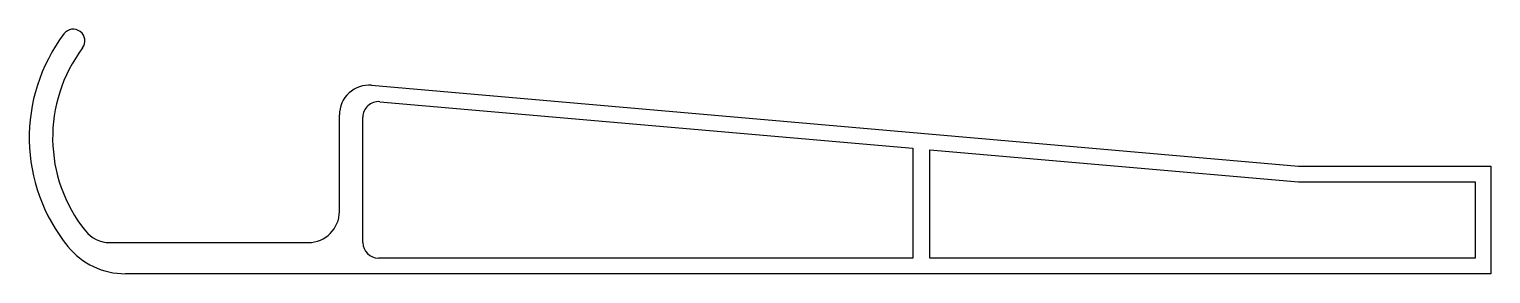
# Model space of a CAD drawing. Extents: x 1345 to 1438.7, y 596.4 to 612.1.
import ezdxf

# ---------------------------------------------------------------- set-up
doc = ezdxf.new("R2010")
doc.units = 0
doc.layers.get('0').update_dxf_attribs({"linetype": 'CONTINUOUS'})

msp = doc.modelspace()

# ---------------------------------------------------------------- linework, layer by layer
for p, q in [((1366.985, 608.465), (1426.399, 603.28)), ((1367.506, 607.415), (1401.669, 604.424)), ((1364.919, 600.38), (1364.919, 606.572)), ((1366.419, 598.38), (1366.419, 606.419)), ((1401.669, 604.424), (1401.669, 597.38)), ((1402.769, 597.38), (1402.769, 604.328)), ((1402.769, 604.328), (1426.403, 602.28)), ((1426.399, 603.28), (1438.719, 603.28)), ((1438.719, 603.28), (1438.719, 596.38)), ((1426.403, 602.28), (1437.719, 602.28)), ((1437.719, 602.28), (1437.719, 597.38)), ((1350.198, 598.38), (1362.919, 598.38)), ((1401.669, 597.38), (1367.419, 597.38)), ((1437.719, 597.38), (1402.769, 597.38)), ((1438.719, 596.38), (1351.199, 596.38))]:
    msp.add_line(p, q)
for centre, radius, start, end in [((1356.102, 605.112), 11.066, 143.05952, 219.08519), ((1347.856, 611.312), 0.75, 323.05952, 143.05952), ((1356.102, 605.112), 9.566, 143.05952, 218.71453), ((1366.819, 606.572), 1.9, 84.98857, 180), ((1367.419, 606.419), 1, 84.99678, 180), ((1362.919, 600.38), 2, 270, 0), ((1350.198, 600.38), 2, 218.71453, 270), ((1351.199, 601.13), 4.75, 219.08519, 270), ((1367.419, 598.38), 1, 180, 270)]:
    msp.add_arc(centre, radius, start, end)

doc.saveas('drawing.dxf')
